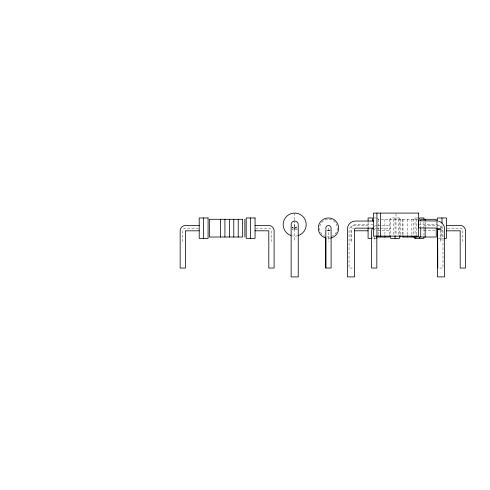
<?xml version="1.0" encoding="UTF-8"?>
<svg xmlns="http://www.w3.org/2000/svg" width="490" height="490" viewBox="0 0 490 490"><rect width="100%" height="100%" fill="white"/><g stroke="black" fill="none" stroke-linecap="round" stroke-linejoin="round"><path stroke-width="0.37" stroke-dasharray="2.45 1.84" d="M418.019 217.964L415.061 217.964L413.732 219.293L413.732 234.428M330.082 230.263L328.122 230.796L326.352 229.786A2.658 2.658 0 0 0 330.291 230.086L328.392 230.839L326.53 229.988M374.195 226.209L376.688 225.523M297.191 229.142L292.181 229.149M373.993 217.964L376.21 217.964M400.789 234.428L400.789 219.293L399.46 217.964L390.597 217.964L390.597 235.365M376.945 217.964L378.274 219.293L379.756 219.293M381.232 219.293L417.78 219.293M373.398 224.61L355.403 224.61A4.435 4.435 0 0 0 350.975 229.044L350.975 241.454M368.082 225.523L354.172 225.523C351.459 225.559 349.082 227.936 349.045 230.643L349.045 268.048L353.308 268.048M378.151 225.523L381.079 225.523M381.808 225.523L390.597 225.523M423.93 225.498L437.84 225.498C440.565 225.535 442.948 227.924 442.985 230.643L442.985 268.048L438.397 268.048M198.45 228.156L185.477 228.156A2.658 2.658 0 0 0 182.819 230.815L182.819 241.454M255.823 228.156L268.802 228.156A2.658 2.658 0 0 1 271.46 230.815L271.46 241.454M376.859 228.156L390.597 228.156M447.205 228.156L460.184 228.156A2.658 2.658 0 0 1 462.842 230.815L462.842 241.454M292.181 228.989L297.191 228.989M377.784 230.796L390.597 230.796M423.93 230.815L435.23 230.815M376.21 238.354L372.516 238.354L372.516 236.989M438.317 238.354L443.487 238.354M418.607 224.322L436.602 224.555A4.428 4.428 0 0 1 440.884 227.838M294.165 224.322L294.606 224.708L294.686 228.983M292.463 227.427L292.879 227.66L292.132 227.115A3.546 3.546 0 0 0 297.191 227.121L294.686 228.156L292.181 227.121M442.011 225.516L442.011 238.354M441.037 228.989L441.037 241.454M440.326 241.454L440.326 230.815A2.658 2.658 0 0 0 440.234 230.129M437.576 220.947L437.576 228.156M436.247 221.89L436.247 227.391M425.167 221.89L425.167 227.391M423.93 221.652L423.93 228.156M423.93 228.781L423.93 235.365M420.738 221.89L420.738 227.391M416.304 219.293L416.304 234.428M415.061 217.964L415.061 235.365M411.87 219.293L411.87 234.428M407.441 219.293L407.441 234.428M403.007 219.293L403.007 234.428M402.651 219.293L402.651 235.837M399.46 217.964L399.46 235.365M398.223 219.293L398.223 234.428M396.006 213.83L396.006 235.39M395.032 217.964L395.032 235.365M393.788 219.293L393.788 234.428M389.354 219.293L389.354 234.428M384.926 219.293L384.926 234.428M378.274 219.293L378.274 234.428M374.201 236.897L374.201 241.454M368.082 221.652L368.082 227.501M351.685 241.454L351.685 230.815A2.658 2.658 0 0 1 353.651 228.248M328.459 228.156L328.459 241.454M294.686 213.089L294.686 219.777M294.686 220.525L294.686 241.454M325.611 236.554A8.863 8.863 0 0 1 322.469 221.621A8.863 8.863 0 0 1 337.071 226.049A8.863 8.863 0 0 1 326.162 236.719M331.099 238.005A10.192 10.192 0 0 1 326.469 238.152M374.287 230.129A2.658 2.658 0 0 1 376.167 228.248M297.669 235.745A11.521 11.521 0 0 1 292.432 235.917M296.732 226.766A3.546 3.546 0 0 1 292.463 227.427"/><path stroke-width="0.73" d="M436.86 221.014L418.656 220.776L418.607 221.211L418.558 227.862L436.345 228.095M372.253 228.156L371.561 230.643L371.561 268.048L376.835 268.048L376.835 236.284M438.679 221.253C441.992 222.172 444.516 225.29 444.583 228.75L444.583 276.911L437.49 276.911L437.49 229.216L440.865 228.989L437.49 228.989M437.962 229.185L437.49 229.216M373.398 221.064L355.17 221.064C351.073 221.113 347.471 224.708 347.428 228.812L347.428 276.911L354.521 276.911L354.576 228.824L355.636 228.156L373.398 228.156M199.216 225.498L185.3 225.498C182.58 225.535 180.198 227.924 180.161 230.643L180.161 268.048L185.477 268.048L185.477 230.992M255.063 225.523L268.973 225.523C271.687 225.559 274.063 227.936 274.1 230.643L274.1 268.048L268.82 268.048L268.802 230.821L255.063 230.796M446.445 225.498L460.355 225.498C463.081 225.535 465.463 227.924 465.5 230.643L465.5 268.048L460.184 268.048L460.184 230.992M185.649 230.815L199.216 230.815M354.515 230.796L368.082 230.796M446.445 230.815L460.006 230.815M402.651 237.019L436.247 237.019L436.247 228.156M371.775 238.354L368.082 238.354L368.082 227.801M413.732 237.019L415.061 238.354L423.93 238.354L423.93 236.989M444.228 238.354L446.445 238.354L446.445 217.964L437.576 217.964L437.576 220.947M437.778 268.048L437.668 237.797M418.656 220.776L418.693 221.29M442.011 217.964L442.011 223.06M437.576 228.156L437.576 238.354M436.247 220.482L436.247 219.293L420.738 219.293L420.738 220.482M425.167 219.293L425.167 220.482M425.167 228.156L425.167 237.019M423.93 219.33L423.93 217.964L419.495 217.964L419.495 219.33M420.738 228.156L420.738 237.019M419.495 236.989L419.495 238.354M416.304 235.837L416.304 237.019M415.061 236.989L415.061 238.354M411.87 235.837L411.87 237.019M407.441 235.837L407.441 237.019M403.007 235.837L403.007 237.019M400.789 235.837L400.789 237.019M399.46 235.904L399.46 238.354L390.597 238.354L390.597 235.904M395.032 235.904L395.032 238.354M389.354 235.837L389.354 237.019L378.274 237.019L378.274 235.837M384.926 235.837L384.926 237.019M380.491 213.089L380.491 237.019M376.945 213.089L376.945 238.354M372.516 220.947L372.516 217.964L368.082 217.964L368.082 220.947M331.093 229.657L331.118 268.048L325.801 268.048L325.801 237.65M325.819 230.043L325.819 268.048M298.232 225.204L298.232 276.911L291.14 276.911L291.14 225.908M250.629 217.964L250.629 238.354M244.865 219.293L244.865 237.019M238.22 219.293L238.22 237.019M233.785 219.293L233.785 237.019M229.357 219.293L229.357 237.019M224.922 219.293L224.922 237.019M220.488 219.293L220.488 237.019M203.65 217.964L203.65 238.354M325.819 238.005A10.192 10.192 0 0 1 320.105 222.313A10.192 10.192 0 0 1 336.808 222.313A10.192 10.192 0 0 1 331.099 238.005M326.003 229.185A2.658 2.658 0 0 1 328.447 225.498A2.658 2.658 0 0 1 330.921 229.167M290.987 235.525A11.521 11.521 0 0 1 285.388 217.799A11.521 11.521 0 0 1 303.978 217.799A11.521 11.521 0 0 1 298.386 235.525M291.262 225.529A3.546 3.546 0 0 1 294.221 221.094A3.546 3.546 0 0 1 298.232 224.61M418.607 213.089L373.398 213.089L373.398 236.137L418.607 236.137L418.607 213.089M208.079 217.964L199.216 217.964L199.216 238.354L208.079 238.354L208.079 217.964M255.063 217.964L246.194 217.964L246.194 238.354L255.063 238.354L255.063 217.964M242.654 219.293L209.408 219.293L209.408 237.019L242.654 237.019L242.654 219.293"/></g></svg>
